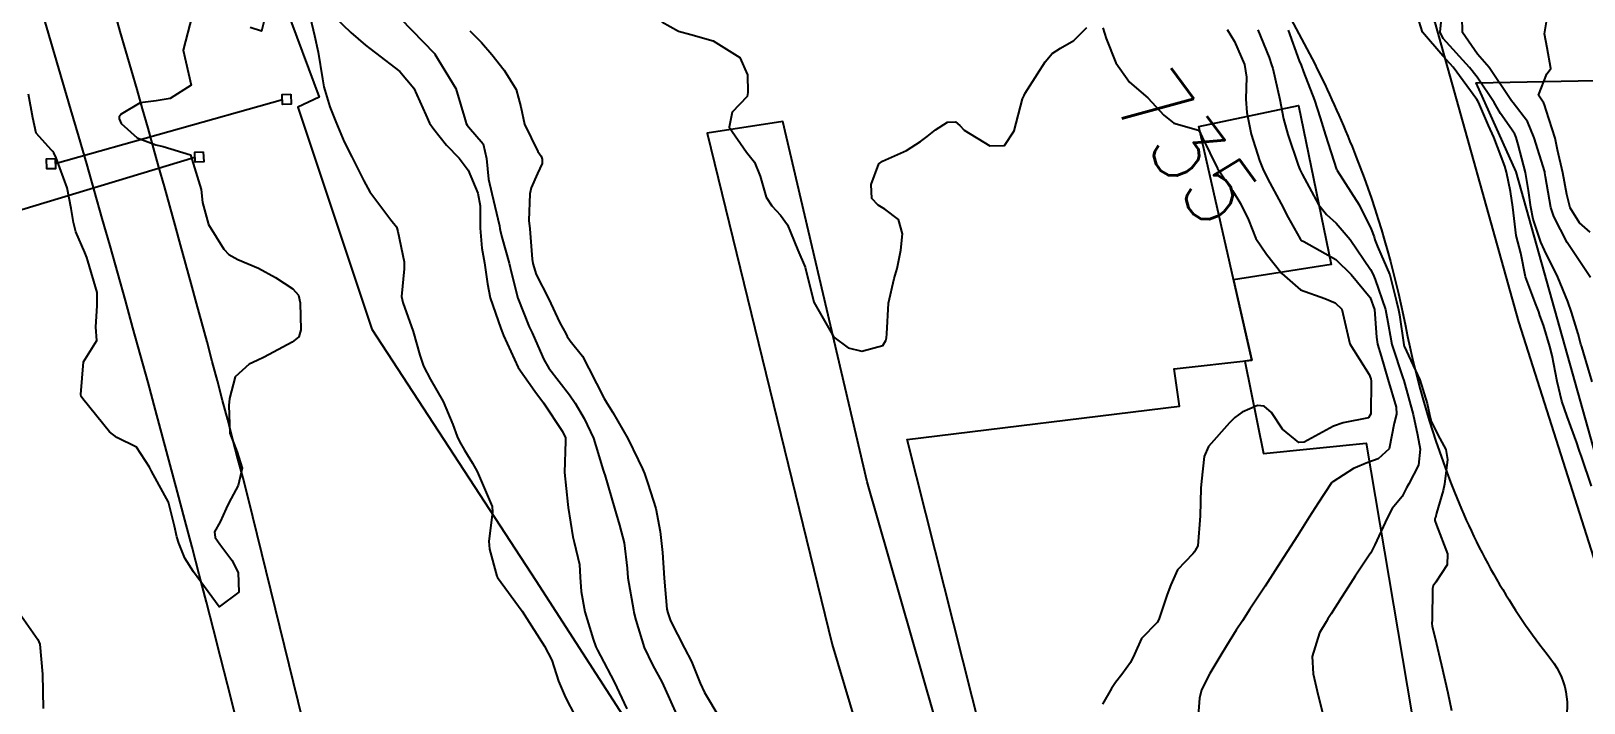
# Model space of a CAD drawing. Header units: metres. Extents: x 318500 to 325275, y 7408834 to 7428799.
# Drawn here: x 320291.7 to 320381.1, y 7410555.2 to 7410593.9 of the extents above; entities that cross this region are included whole.
import ezdxf
from ezdxf.enums import TextEntityAlignment as Align

# ---------------------------------------------------------------- set-up
doc = ezdxf.new("R2010")
doc.units = ezdxf.units.M
doc.header["$MEASUREMENT"] = 0
for name, color, linetype in [('Cotas', 45, 'Continuous'), ('Curvas de Nivel 1m', 11, 'Continuous'), ('Curvas de Nivel 5m', 15, 'Continuous'), ('Divisas', 45, 'Continuous'), ('Edificações', 30, 'Continuous'), ('Hidrografia', 140, 'Continuous'), ('Linha Férrea', 20, 'Continuous'), ('Pórticos', 45, 'Continuous'), ('Vias Primárias', 230, 'Continuous')]:
    doc.layers.add(name, color=color, linetype=linetype)
doc.styles.add('Style-STANDARD', font='STANDARD.shx')

msp = doc.modelspace()

# ---------------------------------------------------------------- linework, layer by layer
at = {"layer": 'Curvas de Nivel 1m', "flags": 128}
for points, elevation in [([(320381.588, 7410573.677), (320381.094, 7410575.367), (320380.997, 7410575.687), (320380.948, 7410575.854), (320380.788, 7410576.441), (320380.407, 7410577.694), (320380.195, 7410578.31), (320379.618, 7410579.702), (320378.853, 7410581.261), (320378.648, 7410581.713), (320378.192, 7410583.039), (320378.056, 7410583.722), (320377.936, 7410584.683), (320377.755, 7410585.727), (320377.34, 7410587.328), (320377.222, 7410587.736), (320377.14, 7410587.935), (320376.945, 7410588.212), (320376.324, 7410589.12), (320375.95, 7410589.755), (320374.982, 7410591.216), (320374.539, 7410591.775), (320373.015, 7410593.444), (320372.839, 7410593.793), (320373.04, 7410595.79)], 733), ([(320307.796, 7410594.662), (320308.058, 7410593.601), (320308.266, 7410592.657), (320308.508, 7410591.113), (320308.584, 7410590.654), (320308.943, 7410589.499), (320309.29, 7410588.645), (320309.772, 7410587.49), (320310.198, 7410586.631), (320310.889, 7410585.242), (320311.249, 7410584.614), (320312.455, 7410582.997), (320312.769, 7410582.591), (320312.796, 7410582.538), (320312.847, 7410582.324), (320313.212, 7410580.586), (320313.222, 7410580.188), (320313.062, 7410578.587), (320313.131, 7410578.25), (320313.743, 7410576.58), (320314.114, 7410575.219), (320314.336, 7410574.574), (320314.739, 7410573.819), (320315.455, 7410572.559), (320316.015, 7410571.236), (320316.259, 7410570.546), (320316.396, 7410570.253), (320316.682, 7410569.746), (320317.147, 7410569.005), (320317.412, 7410568.529), (320317.992, 7410567.178), (320318.282, 7410566.515), (320318.299, 7410566.179), (320318.094, 7410564.518), (320318.137, 7410564.048), (320318.544, 7410562.511), (320318.589, 7410562.43), (320320, 7410560.496), (320320.547, 7410559.645), (320321.299, 7410558.478), (320321.715, 7410557.665), (320322.1, 7410556.466), (320322.496, 7410555.52), (320323.063, 7410554.451)], 739), ([(320309.248, 7410594.646), (320310.155, 7410593.786), (320310.994, 7410593.061), (320311.234, 7410592.858), (320311.565, 7410592.611), (320312.974, 7410591.534), (320313.764, 7410590.582), (320314.463, 7410589.049), (320314.681, 7410588.572), (320314.927, 7410588.221), (320315.659, 7410587.301), (320316.388, 7410586.548), (320316.9, 7410585.858), (320317.455, 7410584.531), (320317.595, 7410583.803), (320317.594, 7410582.529), (320317.687, 7410581.376), (320317.845, 7410580.525), (320318.022, 7410579.311), (320318.161, 7410578.52), (320318.774, 7410576.746), (320318.87, 7410576.509), (320318.935, 7410576.342), (320319.783, 7410574.5), (320320.73, 7410573.148), (320321.243, 7410572.482), (320322.335, 7410570.825), (320322.496, 7410570.463), (320322.501, 7410570.276), (320322.439, 7410568.463), (320322.643, 7410566.628), (320322.662, 7410566.46), (320322.917, 7410564.758), (320323.001, 7410564.454), (320323.316, 7410563.168), (320323.355, 7410562.449), (320323.399, 7410561.626), (320323.623, 7410560.444), (320324.096, 7410558.877), (320324.244, 7410558.434), (320324.337, 7410558.242), (320324.525, 7410557.915), (320325.303, 7410556.422), (320326.029, 7410554.873)], 738), ([(320313.01, 7410594.59), (320314.962, 7410592.57), (320314.989, 7410592.536), (320316.188, 7410590.552), (320316.73, 7410588.747), (320316.782, 7410588.542), (320316.838, 7410588.45), (320316.928, 7410588.359), (320317.76, 7410587.369), (320317.946, 7410586.524), (320318.066, 7410585.349), (320318.26, 7410584.519), (320318.71, 7410582.655), (320318.725, 7410582.512), (320318.738, 7410582.401), (320318.845, 7410582.004), (320319.264, 7410580.506), (320319.388, 7410579.938), (320319.749, 7410578.501), (320320.418, 7410576.851), (320320.581, 7410576.492), (320320.766, 7410576.051), (320321.247, 7410574.974), (320321.539, 7410574.478), (320322.727, 7410572.933), (320323.065, 7410572.455), (320323.585, 7410571.569), (320324.116, 7410570.439), (320324.256, 7410570.006), (320324.672, 7410568.607), (320324.737, 7410568.429), (320324.767, 7410568.331), (320325.313, 7410566.423), (320325.618, 7410565.427), (320325.888, 7410564.417), (320326.055, 7410562.956), (320326.097, 7410562.415), (320326.411, 7410560.563), (320326.441, 7410560.411), (320326.553, 7410559.964), (320327.039, 7410558.402), (320327.515, 7410557.391), (320328.069, 7410556.387), (320328.496, 7410555.435), (320328.976, 7410554.373)], 737), ([(320381.554, 7410567.677), (320380.987, 7410569.394), (320380.867, 7410569.687), (320380.825, 7410569.812), (320380.705, 7410570.175), (320380.147, 7410571.696), (320379.859, 7410572.573), (320379.579, 7410573.702), (320379.286, 7410575.192), (320379.162, 7410575.706), (320378.792, 7410576.936), (320378.585, 7410577.501), (320378.52, 7410577.714), (320378.337, 7410578.188), (320377.757, 7410579.726), (320377.487, 7410581.094), (320377.309, 7410581.733), (320377.223, 7410582.094), (320377.024, 7410583.738), (320376.894, 7410584.64), (320376.669, 7410585.744), (320376.578, 7410586.082), (320375.933, 7410587.755), (320375.621, 7410588.434), (320375.055, 7410589.769), (320374.962, 7410589.935), (320373.586, 7410591.784), (320373, 7410592.439), (320371.839, 7410593.808), (320371.638, 7410594.422)], 732), ([(320381.508, 7410579.68), (320380.845, 7410580.669), (320380.159, 7410581.697), (320379.384, 7410583.196), (320379.208, 7410583.707), (320378.906, 7410585.47), (320378.873, 7410585.711), (320378.864, 7410585.757), (320378.264, 7410587.72), (320377.882, 7410588.659), (320377.043, 7410589.739), (320376.962, 7410589.84), (320375.665, 7410591.76), (320375.001, 7410592.536), (320374.141, 7410593.779), (320374.107, 7410594.701)], 734), ([(320317.003, 7410593.881), (320317.664, 7410593.197), (320318.262, 7410592.521), (320318.977, 7410591.617), (320319.658, 7410590.503), (320319.936, 7410589.51), (320320.151, 7410588.498), (320320.915, 7410586.94), (320321.096, 7410586.671), (320321.166, 7410586.486), (320321.152, 7410586.24), (320320.898, 7410585.664), (320320.53, 7410584.848), (320320.452, 7410584.494), (320320.396, 7410582.956), (320320.442, 7410582.494), (320320.585, 7410580.74), (320320.619, 7410580.492), (320320.821, 7410579.866), (320321.515, 7410578.479), (320322.179, 7410577.069), (320322.52, 7410576.464), (320322.604, 7410576.298), (320322.766, 7410576.036), (320323.472, 7410575.164), (320323.836, 7410574.444), (320324.724, 7410572.716), (320324.897, 7410572.428), (320325.218, 7410571.919), (320326.09, 7410570.416), (320326.678, 7410569.193), (320326.943, 7410568.676), (320327.05, 7410568.404), (320327.233, 7410567.83), (320327.708, 7410566.394), (320327.947, 7410565.063), (320328.026, 7410564.389), (320328.076, 7410563.859), (320328.173, 7410562.386), (320328.337, 7410560.61), (320328.385, 7410560.383), (320328.553, 7410559.925), (320329.357, 7410558.368), (320329.75, 7410557.589), (320330.253, 7410556.354), (320330.502, 7410555.807), (320331.39, 7410554.341)], 736), ([(320360.592, 7410593.956), (320361.01, 7410593.26), (320361.576, 7410591.944), (320361.706, 7410591.216), (320361.668, 7410589.943), (320361.71, 7410589.185), (320361.965, 7410587.94), (320362.439, 7410586.413), (320362.634, 7410585.933), (320362.902, 7410585.389), (320363.687, 7410583.918), (320364.102, 7410583.142), (320364.788, 7410581.901), (320364.859, 7410581.822), (320365.007, 7410581.748), (320366.843, 7410580.728), (320367.726, 7410579.861), (320368.81, 7410578.541), (320369.075, 7410577.846), (320369.189, 7410576.249), (320369.244, 7410575.843), (320369.442, 7410575.168), (320369.835, 7410573.834), (320370.323, 7410572.229), (320370.335, 7410571.826), (320370.195, 7410571.308), (320369.905, 7410569.832), (320369.274, 7410569.259), (320368.688, 7410569.041), (320367.851, 7410568.69), (320366.671, 7410567.929), (320366.634, 7410567.907), (320366.589, 7410567.871), (320365.829, 7410566.706), (320365.308, 7410565.89), (320364.629, 7410564.822), (320364.049, 7410563.909), (320363.489, 7410563.035), (320362.783, 7410561.927), (320362.705, 7410561.811), (320362.586, 7410561.631), (320361.899, 7410560.608), (320361.464, 7410559.941), (320361.113, 7410559.386), (320360.545, 7410558.491), (320360.219, 7410557.955), (320359.583, 7410556.906), (320359.118, 7410555.971), (320358.99, 7410555.485), (320358.888, 7410553.974)], 734), ([(320362.349, 7410593.937), (320362.996, 7410592.336), (320363.143, 7410591.928), (320363.21, 7410591.703), (320363.611, 7410589.92), (320363.836, 7410588.804), (320364.071, 7410587.913), (320364.67, 7410586.147), (320364.772, 7410585.902), (320364.906, 7410585.628), (320365.853, 7410583.885), (320366.313, 7410583.317), (320366.869, 7410582.814), (320367.666, 7410581.862), (320368.834, 7410580.149), (320368.989, 7410579.848), (320369.106, 7410579.566), (320369.701, 7410577.836), (320369.868, 7410576.911), (320370.056, 7410575.831), (320370.721, 7410573.85), (320370.734, 7410573.82), (320370.749, 7410573.766), (320371.285, 7410571.812), (320371.533, 7410570.632), (320371.687, 7410569.805), (320371.603, 7410568.889), (320371.037, 7410567.814), (320370.908, 7410567.575), (320370.659, 7410567.093), (320370.091, 7410566.386), (320369.8, 7410565.833), (320369.088, 7410564.307), (320368.847, 7410563.847), (320368.763, 7410563.702), (320368.614, 7410563.482), (320367.956, 7410562.5), (320367.542, 7410561.86), (320367.169, 7410561.276), (320366.567, 7410560.33), (320366.386, 7410560.049), (320366.276, 7410559.874), (320365.906, 7410559.232), (320365.479, 7410557.886), (320365.535, 7410556.875), (320365.77, 7410555.881), (320366.18, 7410554.179)], 733), ([(320364.102, 7410593.914), (320364.739, 7410592.159), (320364.837, 7410591.902), (320364.984, 7410591.522), (320365.617, 7410589.89), (320365.941, 7410588.877), (320366.237, 7410587.881), (320366.879, 7410585.902), (320366.891, 7410585.87), (320366.91, 7410585.838), (320368.193, 7410583.857), (320368.866, 7410582.462), (320369.042, 7410582.027), (320369.081, 7410581.847), (320369.233, 7410581.465), (320369.956, 7410579.833), (320370.339, 7410578.295), (320370.451, 7410577.825), (320370.51, 7410577.537), (320370.753, 7410575.82), (320370.779, 7410575.735), (320371.672, 7410573.806), (320372.091, 7410572.438), (320372.236, 7410571.797), (320372.338, 7410571.417), (320372.708, 7410570.627), (320373.175, 7410569.785), (320373.27, 7410569.205), (320373.097, 7410567.786), (320373.026, 7410567.425), (320372.645, 7410566.119), (320372.572, 7410565.86), (320372.549, 7410565.791), (320372.544, 7410565.697), (320372.637, 7410565.445), (320373.266, 7410563.784), (320373.243, 7410563.151), (320372.595, 7410562.147), (320372.446, 7410561.938), (320372.399, 7410561.793), (320372.377, 7410559.979), (320372.367, 7410559.793), (320372.379, 7410559.614), (320372.551, 7410558.932), (320372.834, 7410557.787), (320372.93, 7410557.39), (320373.28, 7410555.782), (320373.505, 7410554.77)], 732)]:
    msp.add_lwpolyline(points, dxfattribs=dict(at, elevation=elevation))
at = {"layer": 'Curvas de Nivel 5m', "flags": 128}
for points, elevation in [([(320301.01, 7410594.75), (320300.488, 7410592.758), (320300.96, 7410590.75), (320299.742, 7410589.974), (320298.946, 7410589.841), (320298.013, 7410589.725), (320296.934, 7410589.076), (320296.819, 7410588.923), (320296.81, 7410588.811), (320296.927, 7410588.548), (320297.847, 7410587.724), (320298.915, 7410587.315), (320299.353, 7410587.212), (320300.91, 7410586.75), (320301.532, 7410584.743), (320301.615, 7410583.997), (320301.949, 7410582.739), (320302.836, 7410581.307), (320303.121, 7410581.014), (320303.644, 7410580.718), (320304.823, 7410580.23), (320305.815, 7410579.685), (320306.805, 7410579.031), (320307.129, 7410578.667), (320307.223, 7410578.236), (320307.275, 7410576.665), (320307.157, 7410576.275), (320306.763, 7410575.968), (320305.152, 7410575.092), (320304.752, 7410574.901), (320304.303, 7410574.707), (320303.495, 7410573.962), (320303.155, 7410572.723), (320303.122, 7410572.315), (320303.18, 7410570.723), (320303.603, 7410569.64), (320303.899, 7410568.712), (320303.655, 7410567.715), (320303.124, 7410566.723), (320302.971, 7410566.389), (320302.623, 7410565.628), (320302.29, 7410565.058), (320302.328, 7410564.733), (320302.606, 7410564.351), (320303.303, 7410563.425), (320303.669, 7410562.714), (320303.698, 7410561.588), (320302.56, 7410560.73), (320301.091, 7410562.745), (320300.598, 7410563.533), (320300.242, 7410564.391), (320300.131, 7410564.757), (320299.999, 7410565.38), (320299.645, 7410566.765), (320298.667, 7410568.548), (320298.55, 7410568.782), (320297.802, 7410569.914), (320296.687, 7410570.488), (320296.26, 7410570.814), (320294.718, 7410572.697), (320294.633, 7410572.831), (320294.603, 7410572.951), (320294.75, 7410574.83), (320295.522, 7410576.063), (320295.464, 7410576.823), (320295.544, 7410578.067), (320295.536, 7410578.823), (320295.014, 7410580.642), (320294.95, 7410580.829), (320294.833, 7410581.114), (320294.318, 7410582.311), (320294.175, 7410582.84), (320294.048, 7410583.656), (320293.811, 7410584.846), (320293.186, 7410586.576), (320293.054, 7410586.858), (320292.991, 7410586.939), (320292.911, 7410587.003), (320292.033, 7410587.985), (320291.838, 7410588.876), (320291.597, 7410590.233)], 740), ([(320305.208, 7410594.697), (320305.002, 7410593.851), (320304.354, 7410594.06)], 740), ([(320328.046, 7410594.395), (320329.012, 7410593.852), (320329.713, 7410593.666), (320331.004, 7410593.31), (320332.543, 7410592.334), (320332.975, 7410591.344), (320333.002, 7410590.329), (320332.958, 7410590.089), (320332.099, 7410589.188), (320331.927, 7410588.34), (320332.918, 7410586.893), (320333.377, 7410586.323), (320333.702, 7410585.514), (320334.046, 7410584.313), (320334.374, 7410583.807), (320334.87, 7410583.266), (320335.287, 7410582.716), (320335.444, 7410582.291), (320335.88, 7410581.249), (320336.299, 7410580.278), (320336.8, 7410578.27), (320337.94, 7410576.258), (320338.771, 7410575.636), (320339.551, 7410575.456), (320340.773, 7410575.776), (320340.939, 7410576.056), (320340.974, 7410576.217), (320341.007, 7410576.442), (320341.101, 7410578.215), (320341.415, 7410579.618), (320341.601, 7410580.208), (320341.797, 7410581.255), (320341.902, 7410582.204), (320341.674, 7410583.014), (320340.874, 7410583.62), (320340.494, 7410583.844), (320340.129, 7410584.231), (320340.092, 7410585.032), (320340.546, 7410586.225), (320340.751, 7410586.383), (320340.914, 7410586.454), (320342.126, 7410586.998), (320342.93, 7410587.506), (320343.317, 7410587.804), (320343.799, 7410588.181), (320344.499, 7410588.62), (320344.945, 7410588.645), (320345.197, 7410588.421), (320345.452, 7410588.162), (320346.927, 7410587.262), (320347.779, 7410587.275), (320348.333, 7410588.119), (320348.801, 7410589.955), (320348.88, 7410590.111), (320348.906, 7410590.165), (320348.963, 7410590.29), (320349.677, 7410591.406), (320350.116, 7410592.099), (320350.521, 7410592.571), (320351.002, 7410592.885), (320351.767, 7410593.32), (320352.509, 7410594.068)], 735), ([(320381.486, 7410582.3), (320380.871, 7410582.827), (320380.326, 7410583.696), (320380.136, 7410584.453), (320379.905, 7410585.7), (320379.6, 7410587.033), (320379.46, 7410587.705), (320378.956, 7410589.312), (320378.859, 7410589.612), (320378.808, 7410589.712), (320378.503, 7410590.181), (320378.985, 7410591.41), (320379.129, 7410591.567), (320379.219, 7410591.708), (320379.008, 7410592.901), (320378.852, 7410593.713), (320379.03, 7410594.744)], 735), ([(320353.423, 7410594.054), (320353.627, 7410593.435), (320354.169, 7410592.042), (320354.974, 7410590.932), (320356.024, 7410590.019), (320356.95, 7410589.015), (320357.517, 7410588.572), (320358.942, 7410588.163), (320359.019, 7410588.057), (320359.053, 7410587.978), (320359.15, 7410587.763), (320360.021, 7410585.963), (320360.891, 7410584.691), (320361.356, 7410583.945), (320361.815, 7410582.997), (320362.238, 7410581.936), (320362.846, 7410581.025), (320363.733, 7410579.916), (320364.816, 7410578.978), (320366.206, 7410578.482), (320366.805, 7410578.233), (320367.184, 7410577.866), (320367.297, 7410577.363), (320367.656, 7410575.861), (320368.754, 7410574.097), (320368.853, 7410573.848), (320368.873, 7410573.724), (320368.86, 7410571.848), (320368.718, 7410571.602), (320367.261, 7410571.319), (320366.713, 7410571.131), (320365.019, 7410570.212), (320364.703, 7410570.188), (320363.765, 7410570.968), (320363.135, 7410571.924), (320362.725, 7410572.277), (320362.337, 7410572.322), (320361.455, 7410571.943), (320361.034, 7410571.63), (320360.714, 7410571.322), (320359.508, 7410569.968), (320359.269, 7410569.393), (320359.113, 7410567.973), (320359.08, 7410567.558), (320359.04, 7410565.974), (320358.898, 7410564.251), (320358.744, 7410563.978), (320358.698, 7410563.9), (320358.617, 7410563.786), (320357.729, 7410562.867), (320357.336, 7410561.999), (320357.132, 7410561.451), (320356.661, 7410560.008), (320356.558, 7410559.841), (320355.66, 7410558.907), (320355.262, 7410558.023), (320355.029, 7410557.529), (320354.522, 7410556.836), (320354.159, 7410556.392), (320353.927, 7410556.039), (320353.404, 7410555.138)], 735), ([(320291.049, 7410560.386), (320292.134, 7410558.866), (320292.243, 7410558.58), (320292.397, 7410556.862), (320292.445, 7410554.896)], 740)]:
    msp.add_lwpolyline(points, dxfattribs=dict(at, elevation=elevation))
at = {"layer": 'Divisas'}
msp.add_lwpolyline([(320263.393, 7410704.906), (320281.571, 7410662.052), (320286.934, 7410649.78), (320288.749, 7410650.573), (320289.512, 7410648.827), (320287.536, 7410647.963), (320300.731, 7410610.489), (320308.33, 7410590.053), (320307.094, 7410589.488), (320311.364, 7410576.718), (320320.785, 7410562.251), (320327.906, 7410551.223), (320342.25, 7410529.301), (320348.815, 7410501.174), (320357.023, 7410477.998), (320371.998, 7410436.163), (320392.025, 7410385.224), (320395.739, 7410375.659), (320400.406, 7410364.445), (320405.538, 7410352.663), (320415.338, 7410339.704), (320430.221, 7410319.112), (320426.342, 7410316.177), (320433.553, 7410306.487)], dxfattribs=at)
at = {"layer": 'Edificações'}
msp.add_lwpolyline([(320383.888, 7410562.033), (320377.213, 7410585.769), (320374.927, 7410590.876), (320384.711, 7410591.085)], dxfattribs=at)
msp.add_lwpolyline([(320355.043, 7410511.552), (320351.696, 7410527.196), (320352.696, 7410527.287), (320346.977, 7410551.286), (320342.167, 7410570.37), (320357.851, 7410572.276), (320357.532, 7410574.421), (320362.009, 7410574.923), (320358.949, 7410588.379), (320364.692, 7410589.572), (320366.575, 7410580.441), (320360.958, 7410579.546), (320362.009, 7410574.923), (320361.608, 7410574.878), (320362.681, 7410569.552), (320368.593, 7410570.152), (320371.462, 7410553.098), (320376.942, 7410520.159), (320377.756, 7410514.505)], close=True, dxfattribs=at)
at = {"layer": 'Hidrografia'}
for points in [[(320395.332, 7410500), (320390.633, 7410514.178), (320387.461, 7410529.819), (320385.197, 7410545.294), (320383.041, 7410559.354), (320377.379, 7410577.131), (320372.567, 7410594.347), (320364.522, 7410608.41, 0.157529), (320358.177, 7410614.188, 0.135588), (320348.824, 7410615.666, -0.108694), (320340.672, 7410616.514, -0.092605), (320329.398, 7410622.745, 0.025342), (320320.34, 7410629.473, 0.040354), (320311.664, 7410634.299, 0.110146), (320303.285, 7410636.063, 0.926219)], [(320319.648, 7410605.94), (320324.448, 7410604.294), (320326.94, 7410603.796), (320336.855, 7410606.175), (320344.578, 7410608.273, -0.147741), (320348.511, 7410608.162, 0.142985), (320352.942, 7410607.996, -0.179794), (320357.484, 7410607.498, -0.203543), (320359.099, 7410605.598, 0.059694), (320363.42, 7410595.971, -0.04228), (320368.02, 7410586.606, -0.044209), (320370.847, 7410576.913, 0.045649), (320373.673, 7410567.326, 0.073162), (320379.215, 7410557.732, -0.280588), (320379.771, 7410553.233, 0.184083), (320379.328, 7410545.875, -0.070992), (320379.938, 7410542.145, 0.054392), (320381.269, 7410531.893, -0.020189), (320383.596, 7410520.261, -0.032443), (320384.207, 7410513.653, 0.0263), (320384.437, 7410510.781)]]:
    msp.add_lwpolyline(points, format="xyb", dxfattribs=at)
at = {"layer": 'Linha Férrea'}
for points in [[(321000, 7409665.789, 0.078197), (320889.691, 7409761.645, 0.016428), (320831.735, 7409795.8, -0.029281), (320758.162, 7409840.189, -0.075107), (320633.213, 7409959.145, -0.038123), (320591.245, 7410019.369), (320569.878, 7410055.984), (320528.944, 7410130.121, 0.044252), (320455.674, 7410238.482), (320423.409, 7410279.545, -0.076357), (320336.109, 7410440.077, -0.029288), (320307.678, 7410537.206, 0.027041), (320278.586, 7410637.586, 0.100983), (320172.348, 7410808.477, 0.013159)], [(321000, 7409672.461, 0.064653), (320912.297, 7409751.466, 0.030753), (320836.249, 7409797.862, -0.016147), (320768.63, 7409837.796, -0.116635), (320583.997, 7410039.771), (320542.786, 7410113.919, 0.026405), (320494.03, 7410193.917, 0.017029), (320443.189, 7410260.7), (320429.493, 7410278.025, -0.097268), (320322.982, 7410493.451), (320310.757, 7410540.446), (320304.231, 7410567.008, 0.019913), (320282.851, 7410638.027, 0.100687), (320180.06, 7410806.177, 0.011092)]]:
    msp.add_lwpolyline(points, format="xyb", dxfattribs=at)
at = {"layer": 'Pórticos'}
for points in [[(320293.134, 7410586.234), (320306.205, 7410589.928)], [(320290.389, 7410583.342), (320301.168, 7410586.607)]]:
    msp.add_lwpolyline(points, dxfattribs=at)
for points in [[(320306.694, 7410590.234), (320306.714, 7410589.657), (320306.215, 7410589.64), (320306.195, 7410590.216)], [(320293.124, 7410586.522), (320293.144, 7410585.945), (320292.645, 7410585.928), (320292.625, 7410586.505)], [(320301.656, 7410586.913), (320301.677, 7410586.336), (320301.178, 7410586.319), (320301.158, 7410586.896)]]:
    msp.add_lwpolyline(points, close=True, dxfattribs=at)
at = {"layer": 'Vias Primárias'}
msp.add_lwpolyline([(320386.431, 7410423.611), (320377.859, 7410444.066), (320367.963, 7410469.343), (320356.798, 7410500), (320349.516, 7410534.314), (320339.875, 7410567.935), (320335.01, 7410588.66), (320330.653, 7410587.99), (320337.859, 7410558.569), (320345.49, 7410532.982), (320349.848, 7410507.239), (320350.587, 7410500), (320351.918, 7410496.709), (320370.932, 7410441.765), (320384.024, 7410409.586)], dxfattribs=at)

# ---------------------------------------------------------------- texts
at = {"layer": 'Cotas', "style": 'Style-STANDARD'}
msp.add_text('735', height=4, rotation=306.7104, dxfattribs=at).set_placement((320358.284, 7410587.149, 735), align=Align.MIDDLE_CENTER)

doc.saveas('drawing.dxf')
